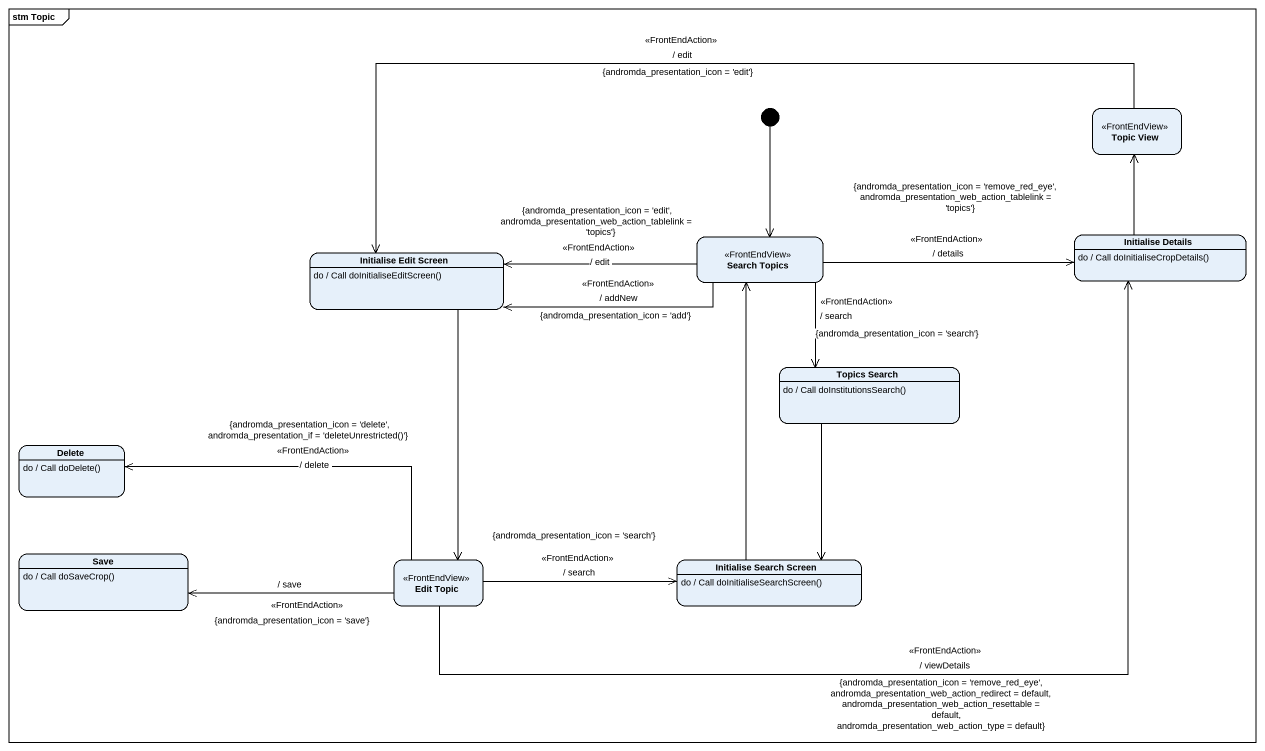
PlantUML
@startuml
mainframe stm Topic
hide empty description
state "Topic View" as Topic_View <<FrontEndView>>
state "Search Topics" as Search_Topics <<FrontEndView>>
state "Initialise Details" as Initialise_Details
Initialise_Details : do / Call doInitialiseCropDetails()
state "Initialise Edit Screen" as Initialise_Edit_Screen
Initialise_Edit_Screen : do / Call doInitialiseEditScreen()
state "Topics Search" as Topics_Search
Topics_Search : do / Call doInstitutionsSearch()
state Delete
Delete : do / Call doDelete()
state Save
Save : do / Call doSaveCrop()
state "Edit Topic" as Edit_Topic <<FrontEndView>>
state "Initialise Search Screen" as Initialise_Search_Screen
Initialise_Search_Screen : do / Call doInitialiseSearchScreen()
[*] --> Search_Topics
Topic_View -left-> Initialise_Edit_Screen : <<FrontEndAction>>\n/ edit\n{andromda_presentation_icon = 'edit'}
Search_Topics -right-> Initialise_Details : {andromda_presentation_icon = 'remove_red_eye', andromda_presentation_web_action_tablelink = 'topics'}\n<<FrontEndAction>>\n/ details
Search_Topics -left-> Initialise_Edit_Screen : {andromda_presentation_icon = 'edit', andromda_presentation_web_action_tablelink = 'topics'}\n<<FrontEndAction>>\n/ edit
Search_Topics -left-> Initialise_Edit_Screen : <<FrontEndAction>>\n/ addNew\n{andromda_presentation_icon = 'add'}
Search_Topics --> Topics_Search : <<FrontEndAction>>\n/ search\n{andromda_presentation_icon = 'search'}
Initialise_Details -up-> Topic_View
Initialise_Edit_Screen --> Edit_Topic
Topics_Search --> Initialise_Search_Screen
Edit_Topic -right-> Initialise_Details : <<FrontEndAction>>\n/ viewDetails\n{andromda_presentation_icon = 'remove_red_eye', andromda_presentation_web_action_redirect = default, andromda_presentation_web_action_resettable = default, andromda_presentation_web_action_type = default}
Edit_Topic -left-> Delete : {andromda_presentation_icon = 'delete', andromda_presentation_if = 'deleteUnrestricted()'}\n<<FrontEndAction>>\n/ delete
Edit_Topic -left-> Save : / save\n<<FrontEndAction>>\n{andromda_presentation_icon = 'save'}
Edit_Topic -right-> Initialise_Search_Screen : {andromda_presentation_icon = 'search'}\n<<FrontEndAction>>\n/ search
Initialise_Search_Screen -up-> Search_Topics
@enduml
